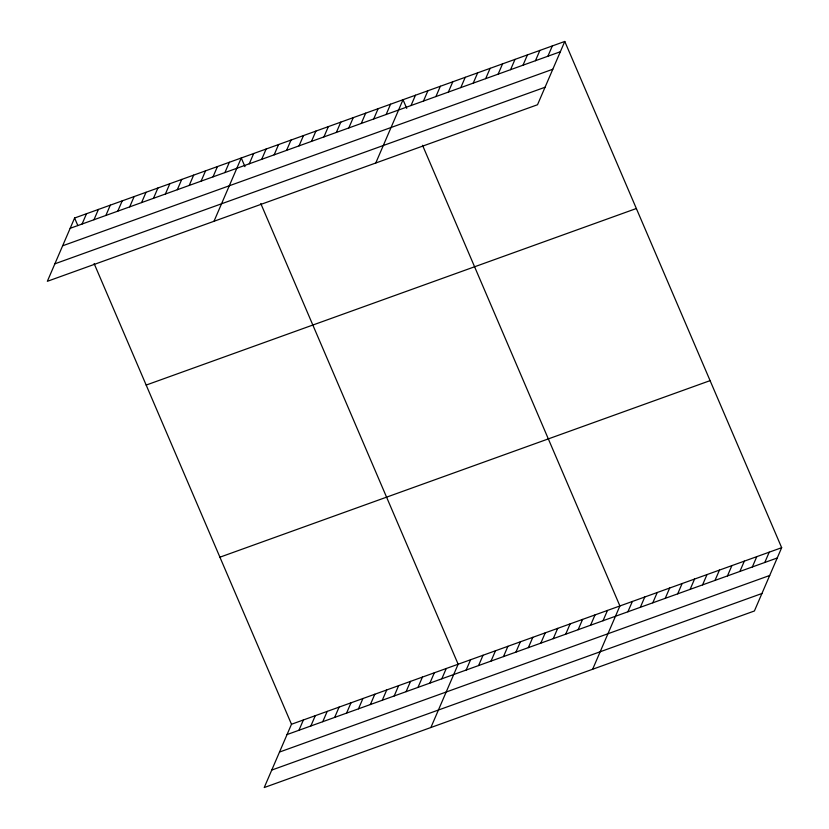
<?xml version="1.0" encoding="UTF-8"?>
<svg xmlns="http://www.w3.org/2000/svg" width="829" height="829" viewBox="0 0 829 829"><rect width="100%" height="100%" fill="white"/><g stroke="black" fill="none" stroke-linecap="round" stroke-linejoin="round"><path stroke-width="1.24" d="M74.6 218.017L47.336 281.311L537.513 104.744L564.777 41.45L74.6 218.017L77.853 225.602M82.071 224.027L86.506 213.727M93.967 219.737L98.402 209.436M105.874 215.447L110.309 205.146M117.78 211.157L122.215 200.856M129.687 206.877L134.122 196.577M141.583 202.587L146.028 192.287M153.489 198.297L157.924 187.996M165.396 194.007L169.831 183.706M177.302 189.717L181.738 179.416M189.209 185.437L193.644 175.137M201.105 181.147L205.54 170.847M213.012 176.857L217.447 166.556M224.918 172.567L229.353 162.266M213.996 221.281L241.26 157.987L244.98 166.66M249.27 163.8L253.705 153.5M261.705 159.313L266.14 149.013M274.15 154.836L278.585 144.536M286.596 150.35L291.031 140.049M299.041 145.873L303.476 135.573M311.476 141.386L315.911 131.086M323.921 136.909L328.357 126.609M336.367 132.422L340.802 122.122M348.812 127.946L353.247 117.645M361.247 123.459L365.682 113.158M373.692 118.982L378.128 108.682M386.138 114.495L390.573 104.195M375.755 163.012L403.018 99.718L406.738 108.392M411.018 105.532L415.464 95.231M423.464 101.055L427.899 90.755M435.909 96.568L440.344 86.268M448.354 92.092L452.789 81.791M460.8 87.605L465.235 77.304M473.235 83.128L477.67 72.828M485.68 78.641L490.115 68.341M498.125 74.164L502.561 63.864M510.571 69.677L515.006 59.377M523.006 65.201L527.441 54.901M535.451 60.714L539.886 50.414M547.896 56.237L552.332 45.937M94.123 263.57L291.487 724.256L264.223 787.55L754.4 610.983L781.664 547.689L564.777 41.45M298.948 730.266L303.393 719.966M310.854 725.976L315.289 715.676M322.761 721.696L327.196 711.396M334.667 717.406L339.102 707.106M346.574 713.116L351.009 702.816M358.47 708.826L362.915 698.526M370.376 704.536L374.812 694.236M382.283 700.256L386.718 689.956M394.189 695.966L398.625 685.666M406.096 691.676L410.531 681.376M417.992 687.386L422.427 677.086M429.899 683.096L434.334 672.796M441.805 678.816L446.24 668.516M430.883 727.52L458.147 664.226L260.783 203.54M466.147 670.039L470.592 659.739M478.592 665.563L483.027 655.262M491.037 661.076L495.473 650.775M503.483 656.599L507.918 646.299M515.928 652.112L520.363 641.812M528.363 647.636L532.798 637.335M540.809 643.149L545.244 632.848M553.254 638.672L557.689 628.372M565.699 634.185L570.134 623.885M578.134 629.708L582.569 619.408M590.58 625.221L595.015 614.921M603.025 620.745L607.46 610.445M592.642 669.252L619.905 605.958L422.531 145.282M627.905 611.771L632.351 601.471M640.351 607.294L644.786 596.994M652.796 602.807L657.231 592.507M665.241 598.331L669.677 588.03M677.687 593.844L682.122 583.543M690.122 589.367L694.557 579.067M702.567 584.88L707.002 574.58M715.012 580.404L719.448 570.103M727.458 575.917L731.893 565.616M739.893 571.44L744.328 561.14M752.338 566.953L756.773 556.653M764.784 562.476L769.219 552.176M70.164 228.317L560.342 51.75M62.631 245.798L552.808 69.242M54.869 263.819L545.047 87.252M146.173 385.07L636.351 208.514M219.913 557.192L710.09 380.635M291.487 724.256L781.664 547.689M287.052 734.556L777.229 557.99M279.518 752.048L769.695 575.481M271.757 770.058L761.934 593.502"/></g></svg>
